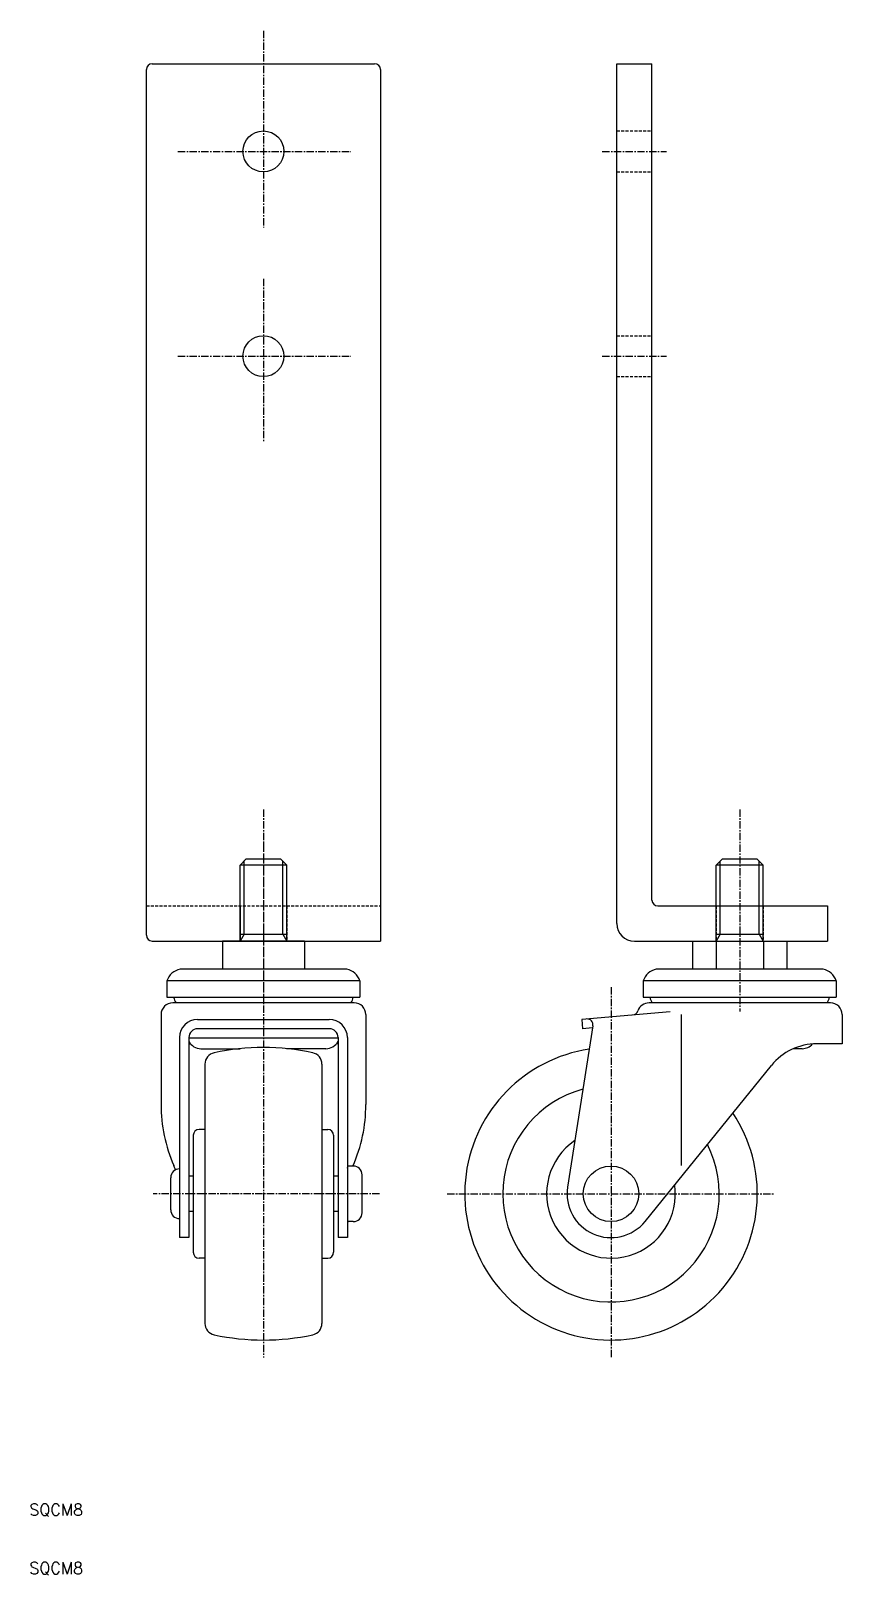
# Model space of a CAD drawing. Extents: x 10 to 149, y 10 to 274.
import ezdxf

# ---------------------------------------------------------------- set-up
doc = ezdxf.new("R2010")
doc.units = 0
doc.linetypes.add('CENTER', pattern=[2, 1.25, -0.25, 0.25, -0.25])
doc.linetypes.add('DASHED', pattern=[0.75, 0.5, -0.25])
doc.layers.get('0').update_dxf_attribs({"linetype": 'CONTINUOUS'})
doc.layers.add('CENTER', color=1, linetype='CENTER')
doc.styles.get("Standard").update_dxf_attribs({"font": 'txt', "bigfont": 'bigfont.shx'})

msp = doc.modelspace()

# ---------------------------------------------------------------- linework, layer by layer
at = {"color": 7, "linetype": 'CONTINUOUS'}
for p, q in [((30, 119.2), (30, 267.2)), ((31, 268.2), (69, 268.2)), ((70, 267.2), (70, 118.2)), ((110.4, 268.2), (116.4, 268.2)), ((110.4, 121.2), (110.4, 268.2)), ((116.4, 125.2), (116.4, 268.2)), ((47, 132.2), (46, 131.2)), ((53, 132.2), (47, 132.2)), ((53, 132.2), (54, 131.2)), ((128.4, 132.2), (127.4, 131.2)), ((134.4, 132.2), (128.4, 132.2)), ((134.4, 132.2), (135.4, 131.2)), ((54, 131.2), (46, 131.2)), ((46, 118.2), (46, 131.2)), ((54, 118.2), (54, 131.2)), ((135.4, 131.2), (127.4, 131.2)), ((127.4, 118.2), (127.4, 131.2)), ((135.4, 118.2), (135.4, 131.2)), ((46, 124.2), (46, 118.2)), ((117.4, 124.2), (146.4, 124.2)), ((146.4, 124.2), (146.4, 118.2)), ((46, 119.37), (54, 119.37)), ((127.4, 119.37), (135.4, 119.37)), ((31, 118.2), (70, 118.2)), ((57, 118.2), (43, 118.2)), ((43, 118.2), (43, 113.4)), ((57, 118.2), (57, 113.4)), ((113.4, 118.2), (146.4, 118.2)), ((123.31, 118.2), (123.31, 113.4)), ((127.35, 118.2), (127.35, 113.4)), ((135.44, 118.2), (135.44, 113.4)), ((139.48, 113.4), (139.48, 118.2)), ((66.5, 111.4), (33.5, 111.4)), ((33.5, 111.4), (33.5, 108.6)), ((64.25, 113.4), (35.75, 113.4)), ((66.5, 111.4), (66.5, 108.6)), ((147.9, 111.4), (114.9, 111.4)), ((114.9, 111.4), (114.9, 108.6)), ((145.65, 113.4), (117.15, 113.4)), ((147.9, 111.4), (147.9, 108.6)), ((33.5, 108.6), (66.5, 108.6)), ((114.9, 108.6), (147.9, 108.6)), ((32.5, 105.64), (32.5, 90.25)), ((65.5, 107.64), (34.5, 107.64)), ((67.5, 105.64), (67.5, 90.25)), ((119.52, 106.13), (104.4, 104.81)), ((146.9, 107.64), (115.9, 107.64)), ((121.38, 105.64), (121.38, 79.85)), ((148.9, 105.64), (148.9, 100.64)), ((38.75, 104.81), (61.25, 104.81)), ((61.25, 103.21), (38.75, 103.21)), ((106.3, 103.73), (101.99, 76.16)), ((104.4, 104.81), (104.53, 103.21)), ((106.24, 103.36), (104.53, 103.21)), ((35.65, 101.71), (35.65, 67.5)), ((37.25, 101.71), (37.25, 67.5)), ((62.75, 101.6), (37.25, 101.6)), ((37.25, 100.64), (37.53, 100.64)), ((62.75, 100.64), (62.47, 100.64)), ((62.75, 101.71), (62.75, 67.5)), ((64.35, 101.71), (64.35, 67.5)), ((148.9, 100.64), (144.58, 100.64)), ((39.31, 99.8), (46.04, 99.8)), ((60.69, 99.8), (53.96, 99.8)), ((142.08, 99.8), (140.58, 99.8)), ((40, 97.15), (40, 52.85)), ((60, 97.15), (60, 52.85)), ((115.22, 70.28), (136.81, 96.93)), ((38, 85), (38, 65)), ((40, 86), (39, 86)), ((60, 86), (61, 86)), ((62, 85), (62, 65)), ((65.35, 79.75), (64.55, 79.75)), ((34.15, 72.25), (34.15, 77.75)), ((38, 78), (37.25, 78)), ((62.75, 78), (62, 78)), ((66.85, 71.75), (66.85, 78.25)), ((38, 72), (37.25, 72)), ((62.75, 72), (62, 72)), ((65.35, 70.25), (64.55, 70.25)), ((37.25, 67.5), (35.65, 67.5)), ((64.35, 67.5), (62.75, 67.5)), ((40, 64), (39, 64)), ((60, 64), (61, 64))]:
    msp.add_line(p, q, dxfattribs=at)
at = {"color": 3, "linetype": 'DASHED'}
for p, q in [((110.4, 256.7), (116.4, 256.7)), ((110.4, 249.7), (116.4, 249.7)), ((110.4, 221.7), (116.4, 221.7)), ((110.4, 214.7), (116.4, 214.7)), ((30, 124.2), (70, 124.2)), ((46, 124.2), (46, 118.2)), ((54, 124.2), (54, 118.2)), ((54, 124.2), (54, 118.2)), ((127.4, 124.2), (127.4, 118.2)), ((135.4, 124.2), (135.4, 118.2)), ((135.4, 124.2), (135.4, 118.2))]:
    msp.add_line(p, q, dxfattribs=at)
at = {"color": 3, "linetype": 'CONTINUOUS'}
for p, q in [((46.68, 119.37), (46.68, 131.88)), ((53.32, 119.37), (53.32, 131.88)), ((128.07, 119.37), (128.07, 131.88)), ((134.72, 119.37), (134.72, 131.88)), ((46.68, 119.37), (46, 118.2)), ((53.32, 119.37), (54, 118.2)), ((128.07, 119.37), (127.4, 118.2)), ((134.72, 119.37), (135.4, 118.2))]:
    msp.add_line(p, q, dxfattribs=at)
at = {"color": 7, "linetype": 'CONTINUOUS'}
for centre, radius in [((50, 253.2), 3.5), ((50, 218.2), 3.5), ((109.4, 75), 4.75)]:
    msp.add_circle(centre, radius, dxfattribs=at)
for centre, radius, start, end in [((31, 267.2), 1, 90, 180), ((69, 267.2), 1, 0, 90), ((117.4, 125.2), 1, 180, 270), ((31, 119.2), 1, 180, 270), ((113.4, 121.2), 3, 180, 270), ((36.35, 110.46), 3, 101.5188, 161.7483), ((63.65, 110.46), 3, 18.2517, 78.4812), ((117.74, 110.46), 3, 101.5188, 161.7483), ((145.05, 110.46), 3, 18.2517, 78.4812), ((37, 109.02), 2.38, 190.1283, 215.4542), ((63, 109.02), 2.38, 324.5458, 349.8717), ((118.4, 109.02), 2.38, 190.1283, 215.4542), ((144.4, 109.02), 2.38, 324.5458, 349.8717), ((34.5, 105.64), 2, 90, 180), ((65.5, 105.64), 2, 0, 90), ((113.04, 106.57), 1, 275, 341.956), ((115.9, 105.64), 2, 90, 161.956), ((146.9, 105.64), 2, 360, 90), ((38.75, 101.71), 3.1, 90, 180), ((38.75, 101.71), 1.5, 90, 180), ((61.25, 101.71), 3.1, 0, 90), ((61.25, 101.71), 1.5, 0, 90), ((105.31, 103.89), 1, 351.1037, 95), ((39.4, 102.3), 2.5, 210.6834, 267.9496), ((60.6, 102.3), 2.5, 272.0504, 329.3166), ((144.58, 90.64), 10, 90, 141), ((142, 102.3), 2.5, 272.0504, 317.4683), ((144.58, 90.64), 10, 90, 91.0504), ((42, 97.15), 2, 102.1532, 180), ((50, 60), 40, 90, 102.1532), ((50, 60), 40, 77.8468, 90), ((58, 97.15), 2, 0, 77.8468), ((109.4, 75), 25, 98.5613, 33.5424), ((109.4, 75), 18.5, 105.0202, 27.0835), ((58.64, 90.25), 26.14, 180, 203.4561), ((41.36, 90.25), 26.14, 336.3154, 0), ((39, 85), 1, 90, 180), ((61, 85), 1, 0, 90), ((109.4, 75), 11, 124.0895, 8.0141), ((35.65, 77.75), 1.5, 90, 180), ((23.73, 75.09), 11.92, 19.5719, 23.5155), ((64.55, 79.55), 0.2, 87.7954, 180), ((65.35, 78.25), 1.5, 0, 90), ((109.4, 75), 7.5, 171.1037, 321), ((35.65, 72.25), 1.5, 180, 270), ((65.35, 71.75), 1.5, 270, 0), ((64.55, 70.45), 0.2, 180, 272.2046), ((39, 65), 1, 180, 270), ((61, 65), 1, 270, 0), ((42, 52.85), 2, 180, 257.8468), ((58, 52.85), 2, 282.1532, 0), ((50, 90), 40, 257.8468, 270), ((50, 90), 40, 270, 282.1532)]:
    msp.add_arc(centre, radius, start, end, dxfattribs=at)
msp.add_point((64.35, 79.42), dxfattribs=at)
at = {"layer": 'CENTER', "color": 1, "linetype": 'CENTER'}
for p, q in [((50, 273.81), (50, 240.21)), ((35.38, 253.2), (64.93, 253.2)), ((107.9, 253.2), (118.9, 253.2)), ((50, 231.42), (50, 203.48)), ((35.38, 218.2), (64.93, 218.2)), ((107.9, 218.2), (118.9, 218.2)), ((50, 140.69), (50, 106.16)), ((50, 140.69), (50, 106.16)), ((131.4, 140.69), (131.4, 106.16)), ((131.4, 140.69), (131.4, 106.16)), ((50, 135.2), (50, 47)), ((69.85, 75), (31.15, 75)), ((81.4, 75), (137.4, 75))]:
    msp.add_line(p, q, dxfattribs=at)
at = {"layer": 'CENTER'}
msp.add_line((109.4, 110.32), (109.4, 47), dxfattribs=at)

# ---------------------------------------------------------------- texts
at = {"color": 7, "linetype": 'CONTINUOUS'}
for p in [(10, 20), (10, 10)]:
    msp.add_text('SQCM8', height=2, dxfattribs=at).set_placement(p)

doc.saveas('drawing.dxf')
